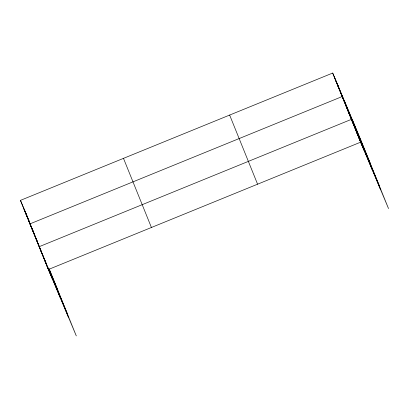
<?xml version="1.0" encoding="UTF-8"?>
<svg xmlns="http://www.w3.org/2000/svg" width="409" height="409" viewBox="0 0 409 409"><rect width="100%" height="100%" fill="white"/><g stroke="black" fill="none" stroke-linecap="round" stroke-linejoin="round"><path stroke-width="0.61" d="M49.285 269.061L76.314 335.953L48.385 269.505L20.45 200.374L332.686 73.047L360.615 139.495L388.55 208.626L360.62 142.179L332.686 73.047M48.385 269.505L360.62 142.179M334.265 76.964L338.146 86.192M335.85 80.88L339.731 90.108M337.43 84.801L342.895 97.945M340.6 92.633L344.475 101.861M370.114 162.997L342.18 96.55L29.949 223.881L35.813 237.828M345.871 105.675L349.746 114.903M347.711 110.241L351.592 119.469M349.557 114.801L353.437 124.029M379.332 185.814L351.397 119.367L39.167 246.693L46.023 263.002M355.089 128.492L358.964 137.721M356.929 133.053L360.81 142.281M358.775 137.618L362.655 146.846M20.45 200.374L26.314 214.321M26.513 214.797L27.106 216.213M27.505 217.153L28.098 218.57M28.298 219.045L29.29 221.402M23.615 208.212L27.495 217.435L24.33 209.602M25.2 212.128L30.419 224.694L27.72 217.997M28.364 219.96L32.245 229.188M36.007 238.299L36.605 239.715M36.805 240.185L37.398 241.601M40.179 248.212L40.772 249.628M48.922 269.01L57.879 290.324M31.79 228.442L37.516 242.23M35.481 237.568L39.356 246.796L30.66 225.272M37.321 242.128L41.202 251.356M46.222 263.473L46.815 264.889M47.413 266.305L48.006 267.721M48.599 269.137L67.096 313.141M41.012 251.254L46.733 265.047L43.277 256.489M44.699 260.38L48.579 269.608M46.539 264.945L50.419 274.173M352.676 120.609L380.61 189.745M344.501 101.156L372.435 170.287M336.561 82.275L364.496 151.407M229.648 115.067L257.583 184.198M123.487 158.355L151.422 227.491M48.809 268.647L68.38 317.072M33.17 230.722L33.85 232.399M48.676 269.102L60.2 297.614M39.586 247.363L43.047 255.922M46.963 265.615L52.265 278.733"/></g></svg>
